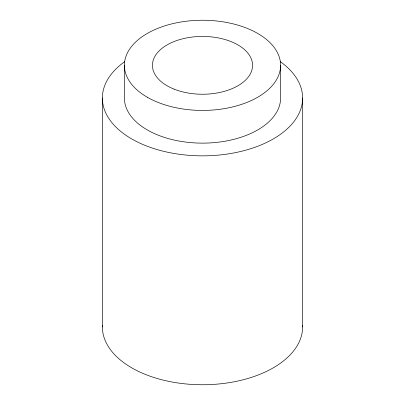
<?xml version="1.0" encoding="UTF-8"?>
<svg xmlns="http://www.w3.org/2000/svg" width="405" height="405" viewBox="0 0 405 405"><rect width="100%" height="100%" fill="white"/><g stroke="black" fill="none" stroke-linecap="round" stroke-linejoin="round"><path stroke-width="0.61" d="M302.626 98.04L302.626 326.941M280.599 65.337L280.599 98.04A78.099 45.087 0 0 1 202.5 143.127A78.099 45.087 0 0 1 124.401 98.04L124.401 65.337M102.374 98.04L102.374 326.941M280.407 61.727A100.126 57.809 0 0 1 270.748 140.338A100.126 57.809 0 0 1 134.252 140.338A100.126 57.809 0 0 1 124.593 61.727M302.601 325.742A100.126 57.809 0 0 1 202.5 384.75A100.126 57.809 0 0 1 102.399 325.742M147.278 97.22A78.099 45.087 0 0 0 277.936 77.011A78.099 45.087 0 0 0 182.285 21.784A78.099 45.087 0 0 0 147.278 97.22M174.064 89.125A50.063 28.902 0 0 0 252.401 67.665A50.063 28.902 0 0 0 181.04 39.224A50.063 28.902 0 0 0 174.064 89.125"/></g></svg>
